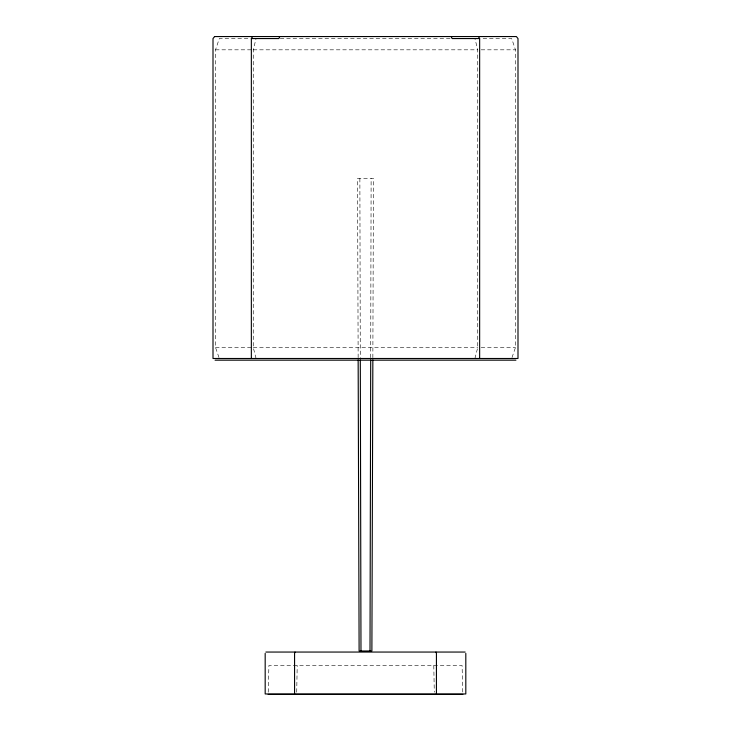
<?xml version="1.0" encoding="UTF-8"?>
<svg xmlns="http://www.w3.org/2000/svg" width="731" height="731" viewBox="0 0 731 731"><rect width="100%" height="100%" fill="white"/><g stroke="black" fill="none" stroke-linecap="round" stroke-linejoin="round"><path stroke-width="0.55" stroke-dasharray="3.65 2.74" d="M370.699 357.651L371.12 178.446M372.856 357.651L373.45 178.446L357.55 178.446L358.144 357.651M296.713 692.22L297.197 665.502M268.222 692.22L268.907 665.502L462.083 665.502L462.778 692.22M256.078 358.492L253.255 347.508L253.255 49.818L256.078 38.56M474.912 358.492L477.745 347.508L477.745 49.818L474.912 38.56M218.98 357.496L215.535 347.508L215.535 49.818L219.318 38.56L250.523 38.56M512.02 357.496L515.465 347.508L515.465 49.818L511.682 38.56L480.477 38.56M280.256 38.56L450.735 38.56M215.535 49.818L252.113 49.818M253.255 49.818L477.745 49.818M481.172 49.818L515.465 49.818M215.535 347.508L252.113 347.508M253.255 347.508L477.745 347.508M481.172 347.508L515.465 347.508M433.794 665.502L434.287 692.22M359.871 178.446L360.292 357.651"/><path stroke-width="1.1" d="M370.014 650.992L370.699 359.935M372.847 359.935L371.887 650.992L359.113 650.992L358.153 359.935M295.041 652.052L294.566 653.368L294.566 693.957M279.79 36.55L278.867 38.56L251.354 38.56L251.354 358.492M251.354 38.56L252.57 36.55M479.646 358.492L479.646 38.56L452.133 38.56L451.21 36.55M215.069 360.164L515.922 360.164M265.865 652.052L465.135 652.052M268.167 694.45L462.833 694.45M478.43 36.55L479.646 38.56M435.95 652.052L436.434 653.368L436.434 693.957M360.301 359.935L360.986 650.992M465.811 653.368L465.811 693.957L265.179 693.957L265.179 653.368M214.622 36.55L213.004 38.56L213.004 358.492L517.996 358.492L517.996 38.56L516.369 36.55L214.622 36.55"/></g></svg>
